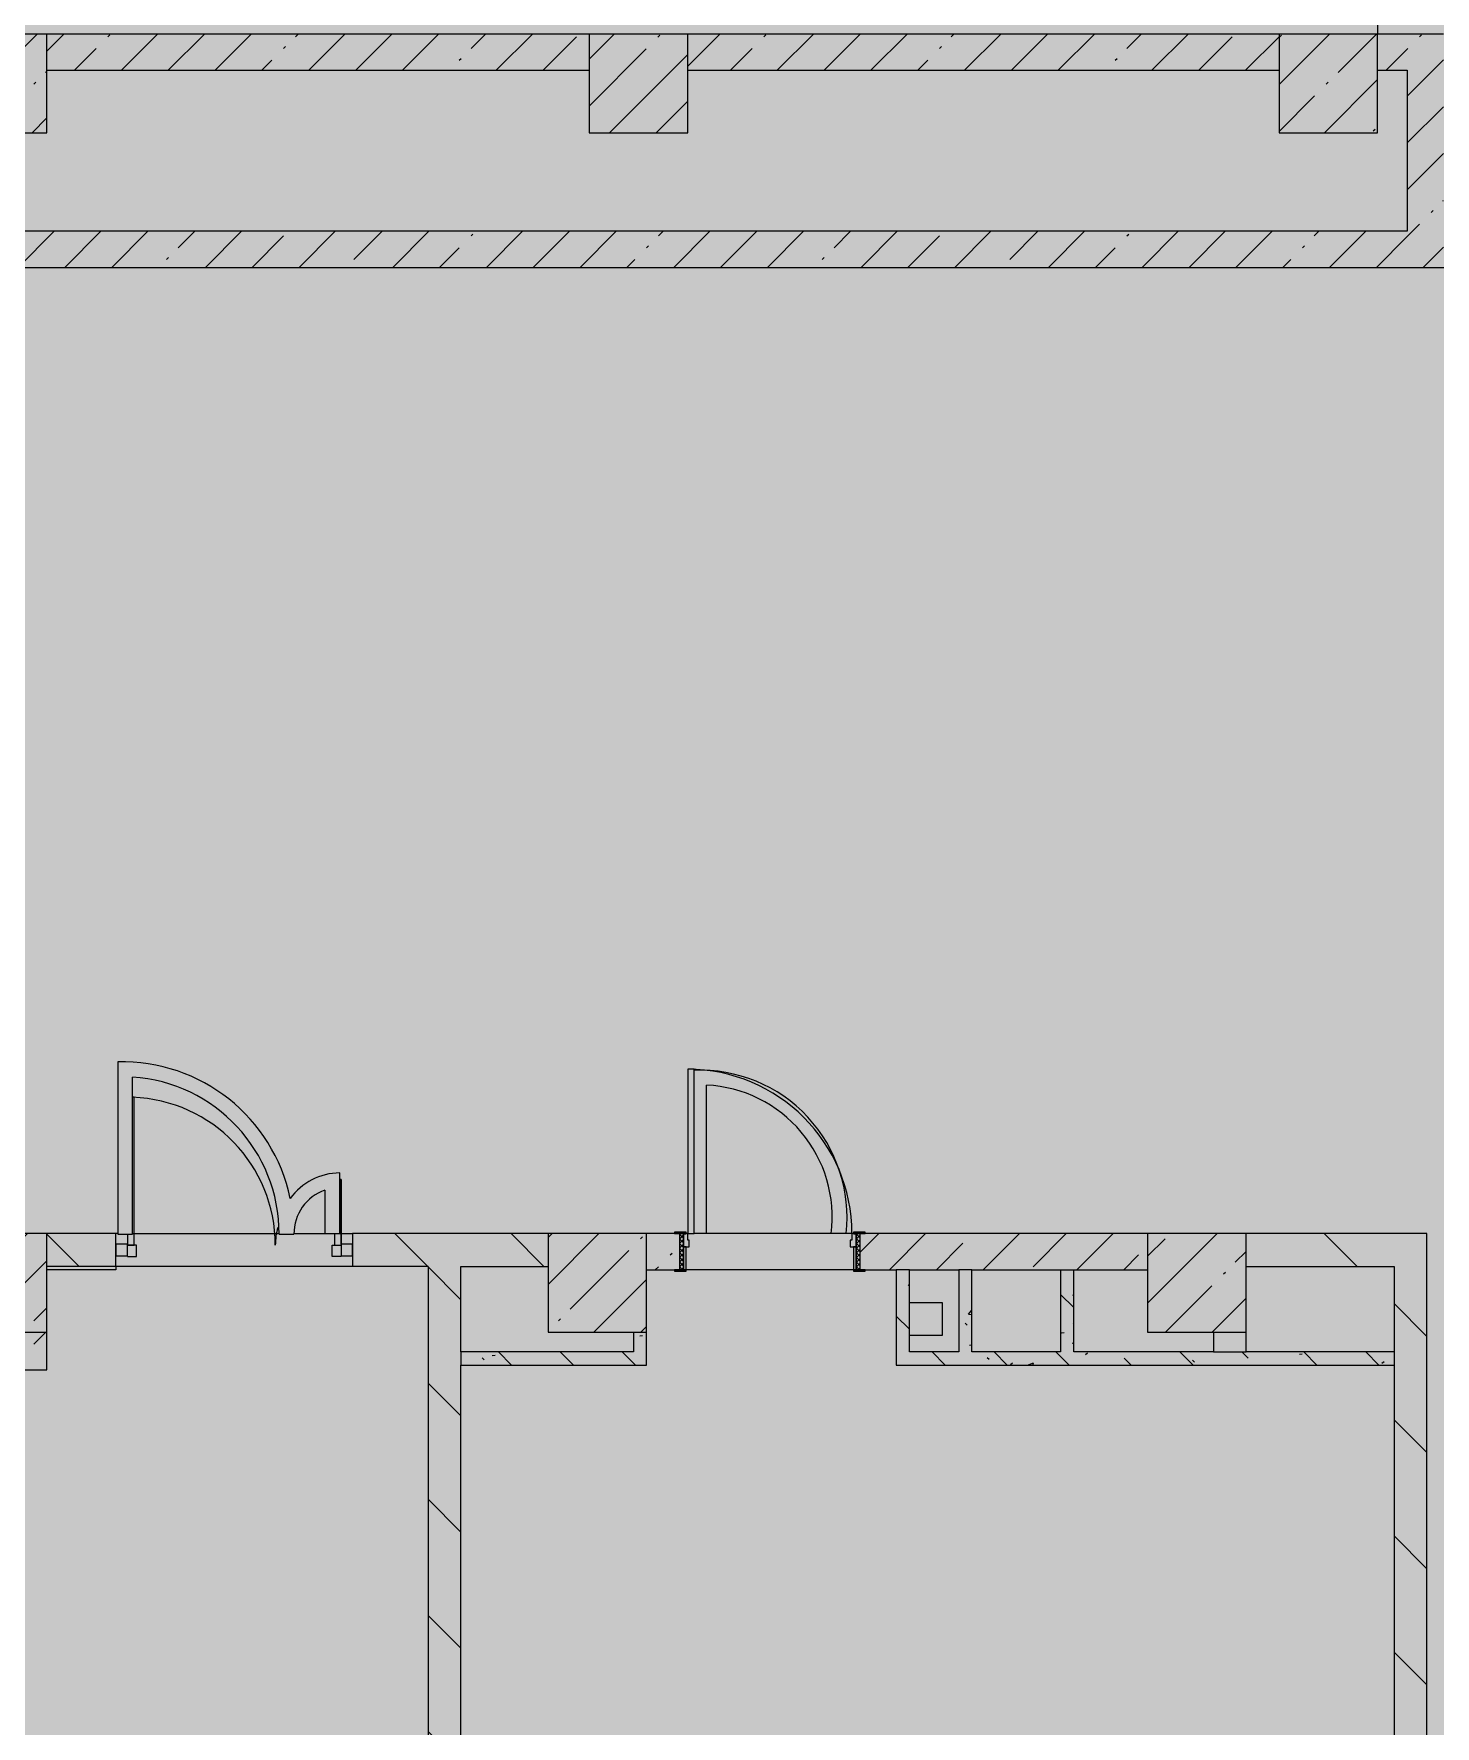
# Model space of a CAD drawing. Header units: millimetres. Extents: x -3917 to 185442, y -8553 to 29000.
# Drawn here: x 80862 to 89392, y 4902 to 15201 of the extents above; entities that cross this region are included whole.
import ezdxf

# ---------------------------------------------------------------- set-up
doc = ezdxf.new("R2010")
doc.units = ezdxf.units.MM
doc.layers.add('A-DETL-GENF-1', color=7, linetype='Continuous', lineweight=9, true_color=0xc0c0c0, transparency=0.4)
for name, color, linetype, lineweight, true_color in [('A-DETL-GENF-4', 7, 'Continuous', 5, 0xb7b7b7), ('A-DOOR-1', 7, 'Continuous', 5, 0xaaaaaa), ('A-DOOR-2', 7, 'Continuous', 5, 0xe2e2e2), ('A-DOOR-3', 7, 'Continuous', 5, 0xb7b7b7), ('A-DOOR-FRAM-1', 7, 'Continuous', 5, 0xe2e2e2), ('A-DOOR-FRAM-2', 7, 'Continuous', 5, 0xaaaaaa), ('A-DOOR-FRAM-3', 7, 'Continuous', 5, 0xb7b7b7), ('A-FLOR-1', 7, 'Continuous', 5, 0xb7b7b7), ('A-GLAZ-CWMG-2', 7, 'Continuous', 5, 0x737373), ('A-WALL-5', 7, 'Continuous', 9, 0x737373), ('I-WALL-5', 7, 'Continuous', 5, 0x737373), ('I-WALL-6', 7, 'Continuous', 5, 0x787878), ('S-COLS-3', 7, 'Continuous', 5, 0x737373)]:
    doc.layers.add(name, color=color, linetype=linetype, lineweight=lineweight, true_color=true_color)
doc.layers.add('I-WALL-4', color=7, linetype='Continuous', lineweight=5)
doc.layers.add('S-COLS-4', color=7, linetype='Continuous', lineweight=5)
pattern_1 = [(135, (58431.5, 0), (-353.553, -353.553), [])]
pattern_2 = [(45, (58431.5, 0), (-285.123, 285.123), []), (45, (58716.64, 0), (-285.123, 285.123), [504.031, -100.806, 16.764, -84.042])]
pattern_3 = [(45, (58431.52, 0), (-176.7767, 176.7767), [])]
pattern_4 = [(135, (58431.5, 0), (-377.171, -377.171), [533.4, -88.9, 17.78, -88.9]), (135, (58431.5, 376.94), (-377.171, -377.171), []), (50, (58431.5, 0), (637.6445, -55.787), [66.675, -733.425]), (355, (58431.5, 0), (-123.35, 668.699), [53.34, -586.74]), (100.451, (58484.65, -4.65), (514.299, 612.908), [56.665, -623.315]), (46.184, (58431.5, 177.8), (948.776, -147.15), [100.012, -1100.137]), (96.636, (58510.6, 165.5), (830.91, 865.997), [84.998, -934.973]), (351.184, (58431.5, 177.8), (830.918, 865.988), [80.01, -880.11]), (21, (58520.4, 133.35), (530.651, -357.928), [66.675, -733.425]), (326, (58520.4, 133.35), (216.308, 644.658), [53.34, -586.74]), (71.451, (58564.64, 103.5), (746.96, 286.724), [56.665, -623.315]), (37.5, (58431.52, 0), (10.8105, 295.9426), [16.764, -562.864, 16.764, -578.866, -588.962]), (37.5, (58431.52, 0), (10.8105, 295.9426), [-1175.258, 16.764, -572.198]), (7.5, (58431.52, 0), (233.869, 350.6318), [16.764, -322.834, 16.764, -549.529, -224.472]), (7.5, (58431.52, 0), (233.869, 350.6318), [-905.891, 16.764, -207.708]), (327.5, (58233.27, 0), (474.5678, -20.0513), [16.764, -205.486, 16.764, -676.656, -920.115]), (327.5, (58233.27, 0), (474.5678, -20.0513), [-915.67, 16.764, -903.351]), (317.5, (58144.37, 0), (518.452, 88.9934), [16.764, -272.161, 16.764, -443.738, -653.415]), (317.5, (58144.37, 0), (518.452, 88.9934), [-749.427, 16.764, -636.651])]

# ---------------------------------------------------------------- blocks, each defined once
blk = doc.blocks.new('BSC_Колонна _Прямоугольная - 600х600-23286269-2_10_1_птичка')
at = {"layer": 'S-COLS-4'}
h = blk.add_hatch(dxfattribs=at)
h.set_pattern_fill('FP_96', color=256, style=0, pattern_type=2)
h.set_pattern_definition([(45, (-29509.74, -7600), (-285.123, 285.123), []), (45, (-29224.6, -7600), (-285.123, 285.123), [504.031, -100.806, 16.764, -84.042])])
h.paths.add_polyline_path([(-300, -300), (300, -300), (300, 300), (-300, 300)])
at = {"layer": 'S-COLS-3'}
for p, q in [((300, 300), (-300, 300)), ((-300, 300), (-300, -300)), ((300, -300), (300, 300)), ((-300, -300), (300, -300))]:
    blk.add_line(p, q, dxfattribs=at)
blk = doc.blocks.new('BSC_Колонна _Прямоугольная - 600х600-V102-2_10_1_птичка')
at = {"layer": 'S-COLS-4'}
h = blk.add_hatch(dxfattribs=at)
h.set_pattern_fill('FP_119', color=256, style=0, pattern_type=2)
h.set_pattern_definition([(45, (-25860, -7600), (-285.123, 285.123), []), (45, (-25574.88, -7600), (-285.123, 285.123), [504.031, -100.806, 16.764, -84.042])])
h.paths.add_polyline_path([(-300, -300), (300, -300), (300, 300), (-300, 300), (-300, 150)])
at = {"layer": 'S-COLS-3'}
for p, q in [((300, 300), (-300, 300)), ((-300, 300), (-300, -300)), ((300, -300), (300, 300)), ((-300, -300), (300, -300))]:
    blk.add_line(p, q, dxfattribs=at)
blk = doc.blocks.new('BSC_Колонна _Прямоугольная - 600х600-V104-2_10_1_птичка')
at = {"layer": 'S-COLS-4'}
h = blk.add_hatch(dxfattribs=at)
h.set_pattern_fill('FP_121', color=256, style=0, pattern_type=2)
h.set_pattern_definition([(45, (-26110, -14900), (-285.123, 285.123), []), (45, (-25824.88, -14900), (-285.123, 285.123), [504.031, -100.806, 16.764, -84.042])])
h.paths.add_polyline_path([(-300, -300), (300, -300), (300, 300), (-300, 300)])
at = {"layer": 'S-COLS-3'}
for p, q in [((300, 300), (-300, 300)), ((-300, 300), (-300, -300)), ((300, -300), (300, 300)), ((-300, -300), (300, -300))]:
    blk.add_line(p, q, dxfattribs=at)
blk = doc.blocks.new('BSC_Колонна _Прямоугольная - 600х600-V157-2_10_1_птичка')
at = {"layer": 'S-COLS-4'}
h = blk.add_hatch(dxfattribs=at)
h.set_pattern_fill('FP_172', color=256, style=0, pattern_type=2)
h.set_pattern_definition([(45, (-30310, -14900), (-285.123, 285.123), []), (45, (-30024.88, -14900), (-285.123, 285.123), [504.031, -100.806, 16.764, -84.042])])
h.paths.add_polyline_path([(-300, -300), (300, -300), (300, 300), (-300, 300)])
at = {"layer": 'S-COLS-3'}
for p, q in [((300, 300), (-300, 300)), ((-300, 300), (-300, -300)), ((300, -300), (300, 300)), ((-300, -300), (300, -300))]:
    blk.add_line(p, q, dxfattribs=at)
blk = doc.blocks.new('110_Дверь_СКБ_1Ст_Внутренняя1 - Д-4к_п__1100x2100h_Артистические EI30-V170-2_10_1_птичка')
at = {"layer": 'A-DOOR-1'}
h = blk.add_hatch(dxfattribs=at)
h.set_pattern_fill('FP_153', color=256, style=0, pattern_type=2)
h.set_pattern_definition([(135, (1751.41, 174.685), (-14.14214, -14.14214), []), (225, (1751.41, 174.685), (14.14214, -14.14214), [])])
h.paths.add_polyline_path([(562.5, -110), (562.5, 110), (537.5, 110), (537.5, -110)])
at = {"layer": 'A-DOOR-2'}
h = blk.add_hatch(color=256, dxfattribs=at)
h.paths.add_polyline_path([(537.5, 30), (537.5, 110), (512.5, 110), (512.5, 70), (502.5, 70), (502.5, 30)])
h.paths.add_polyline_path([(-477.5, 30), (-477.5, 70), (-487.5, 70), (-487.5, 110), (-512.5, 110), (-512.5, 30)])
at = {"layer": 'A-DOOR-FRAM-1'}
for points in [[(-447.5, 110), (-447.5, 1110), (-487.5, 1110), (-487.5, 110)], [(-497.5, 110), (-497.5, 118), (-567.5, 118), (-567.5, 110)], [(592.5, 110), (592.5, 118), (522.5, 118), (522.5, 110)], [(-497.5, -110), (-497.5, 30), (-512.5, 30), (-512.5, -110)], [(537.5, -110), (537.5, 30), (522.5, 30), (522.5, -110)], [(-497.5, -118), (-497.5, -110), (-567.5, -110), (-567.5, -118)], [(592.5, -118), (592.5, -110), (522.5, -110), (522.5, -118)]]:
    blk.add_hatch(color=256, dxfattribs=at).paths.add_polyline_path(points)
at = {"layer": 'A-DOOR-FRAM-2'}
h = blk.add_hatch(dxfattribs=at)
h.set_pattern_fill('FP_154', color=256, style=0, pattern_type=2)
h.set_pattern_definition([(45, (-371.384, 174.685), (-14.1421, 14.1421), []), (135, (-371.384, 174.685), (-14.1421, -14.1421), [])])
h.paths.add_polyline_path([(-512.5, -110), (-512.5, 110), (-537.5, 110), (-537.5, -110)])
at = {"layer": 'A-DOOR-3'}
for p, q in [((-487.5, 1110), (-487.5, 110)), ((-447.5, 1110), (-487.5, 1110)), ((-447.5, 110), (-447.5, 1110)), ((-487.5, 110), (-447.5, 110))]:
    blk.add_line(p, q, dxfattribs=at)
blk.add_arc((-487.5, 110), 1000, 360, 90, dxfattribs=at)
at = {"layer": 'A-DOOR-FRAM-3'}
for p, q in [((-497.5, 118), (-567.5, 118)), ((-567.5, 118), (-567.5, 110)), ((-567.5, 110), (-497.5, 110)), ((-512.5, 110), (-537.5, 110)), ((-537.5, 110), (-537.5, -110)), ((-487.5, 110), (-512.5, 110)), ((-512.5, 110), (-512.5, 30)), ((-512.5, -110), (-512.5, 110)), ((-497.5, 110), (-512.5, 110)), ((-512.5, 110), (-512.5, 109)), ((-512.5, 109), (-497.5, 109)), ((-497.5, 110), (-497.5, 118)), ((-497.5, 109), (-497.5, 110)), ((-487.5, 70), (-487.5, 110)), ((512.5, 110), (512.5, 70)), ((537.5, 110), (512.5, 110)), ((592.5, 118), (522.5, 118)), ((522.5, 118), (522.5, 110)), ((537.5, 110), (522.5, 110)), ((522.5, 110), (522.5, 109)), ((522.5, 110), (592.5, 110)), ((522.5, 109), (537.5, 109)), ((537.5, 30), (537.5, 110)), ((562.5, 110), (537.5, 110)), ((537.5, 110), (537.5, -110)), ((537.5, 109), (537.5, 110)), ((562.5, -110), (562.5, 110)), ((592.5, 110), (592.5, 118)), ((-512.5, 30), (-477.5, 30)), ((-497.5, 30), (-512.5, 30)), ((-512.5, 30), (-512.5, -110)), ((-497.5, -110), (-497.5, 30)), ((-477.5, 70), (-487.5, 70)), ((-477.5, 30), (-477.5, 70)), ((512.5, 70), (502.5, 70)), ((502.5, 70), (502.5, 30)), ((502.5, 30), (537.5, 30)), ((537.5, 30), (522.5, 30)), ((522.5, 30), (522.5, -110)), ((537.5, -110), (537.5, 30)), ((-497.5, -110), (-567.5, -110)), ((-567.5, -110), (-567.5, -118)), ((-567.5, -118), (-497.5, -118)), ((-537.5, -110), (-512.5, -110)), ((-512.5, -110), (-497.5, -110)), ((-497.5, -118), (-497.5, -110)), ((522.5, -110), (537.5, -110)), ((592.5, -110), (522.5, -110)), ((522.5, -110), (522.5, -118)), ((522.5, -118), (592.5, -118)), ((537.5, -110), (562.5, -110)), ((592.5, -118), (592.5, -110))]:
    blk.add_line(p, q, dxfattribs=at)
blk = doc.blocks.new('BSC_Колонна _Прямоугольная - 600х600-V189-2_10_1_птичка')
at = {"layer": 'S-COLS-4'}
h = blk.add_hatch(dxfattribs=at)
h.set_pattern_fill('FP_201', color=256, style=0, pattern_type=2)
h.set_pattern_definition([(45, (-22210, -14900), (-285.123, 285.123), []), (45, (-21924.88, -14900), (-285.123, 285.123), [504.031, -100.806, 16.764, -84.042])])
h.paths.add_polyline_path([(-300, -300), (300, -300), (300, 300), (-300, 300)])
at = {"layer": 'S-COLS-3'}
for p, q in [((300, 300), (-300, 300)), ((-300, 300), (-300, -300)), ((300, -300), (300, 300)), ((-300, -300), (300, -300))]:
    blk.add_line(p, q, dxfattribs=at)
blk = doc.blocks.new('BSC_Колонна _Прямоугольная - 600х600-V195-2_10_1_птичка')
at = {"layer": 'S-COLS-4'}
h = blk.add_hatch(dxfattribs=at)
h.set_pattern_fill('FP_207', color=256, style=0, pattern_type=2)
h.set_pattern_definition([(45, (-22210, -7600), (-285.123, 285.123), []), (45, (-21924.88, -7600), (-285.123, 285.123), [504.031, -100.806, 16.764, -84.042])])
h.paths.add_polyline_path([(-300, -300), (300, -300), (300, 300), (-300, 300)])
at = {"layer": 'S-COLS-3'}
for p, q in [((300, 300), (-300, 300)), ((-300, 300), (-300, -300)), ((300, -300), (300, 300)), ((-300, -300), (300, -300))]:
    blk.add_line(p, q, dxfattribs=at)
blk = doc.blocks.new('Прямоугольный импост - 50 x 70 мм-31927764-2_10_1_птичка')
at = {"layer": 'A-GLAZ-CWMG-2'}
for p, q in [((-70, 35), (0, 35)), ((-70, -35), (-70, 35)), ((0, 35), (0, -35)), ((0, -35), (-70, -35))]:
    blk.add_line(p, q, dxfattribs=at)
blk = doc.blocks.new('Дверь_Витражная_остекление_ - ДВН_ДАО_Главный вход_1200 в свету Д-22 _п_-V235-2_10_1_птичка')
at = {"layer": 'A-DOOR-2'}
for points in [[(-619, 30), (-610, 30), (-610, 930), (-619, 930), (-619, 97), (-650, 97), (-650, 30)], [(642, 30), (650, 35), (650, 430), (642, 430), (642, 100), (610, 100), (610, 30)]]:
    blk.add_hatch(color=256, dxfattribs=at).paths.add_polyline_path(points)
at = {"layer": 'A-DETL-GENF-4'}
for p, q in [((-610, 930), (-619, 930)), ((-610, 30), (-610, 930)), ((650, 430), (642, 430)), ((650, 35), (650, 430)), ((-650, 97), (-650, 35)), ((-650, 30), (-610, 30)), ((-595, 30), (-650, 30)), ((-595, -40), (-595, 30)), ((595, -40), (595, 30)), ((595, 30), (650, 30)), ((610, 100), (610, 30)), ((610, 30), (650, 30)), ((-650, -40), (-595, -40)), ((650, -40), (595, -40))]:
    blk.add_line(p, q, dxfattribs=at)
at = {"layer": 'A-DOOR-3'}
for p, q in [((650, 430), (650, 35)), ((-650, 97), (-650, 35))]:
    blk.add_line(p, q, dxfattribs=at)
for centre, radius, start, end in [((-650, 30), 900, 360, 87.9985), ((650, 30), 400, 90, 91.1759), ((650, 30), 400, 164.4599, 180)]:
    blk.add_arc(centre, radius, start, end, dxfattribs=at)
blk = doc.blocks.new('Прямоугольный импост - 50 x 70 мм-31701779-2_10_1_птичка')
at = {"layer": 'A-GLAZ-CWMG-2'}
for p, q in [((0, 35), (-70, 35)), ((-70, 35), (-70, -35)), ((0, -35), (0, 35)), ((-70, -35), (0, -35))]:
    blk.add_line(p, q, dxfattribs=at)

msp = doc.modelspace()

# ---------------------------------------------------------------- hatches: boundary and pattern name
at = {"layer": 'A-DETL-GENF-1'}
msp.add_hatch(color=256, dxfattribs=at).paths.add_polyline_path([(91606.5, -280), (97191.5, -280), (97191.5, 23777.7), (92291.5, 23777.7), (92291.5, 27350), (62283.5, 27350), (62283.5, 15358), (58163.5, 15358), (58163.5, -280), (90679, -280)])
at = {"layer": 'I-WALL-4'}
h = msp.add_hatch(dxfattribs=at)
h.set_pattern_fill('FP_123', color=256, style=0, pattern_type=2)
h.set_pattern_definition(pattern_2)
h.paths.add_polyline_path([(89041.5, 14980), (89221.5, 14980), (89221.5, 15200), (89041.5, 15196.3)])
h.paths.add_polyline_path([(85113.9, 14980), (88441.5, 14980), (88441.5, 15200), (84841.5, 15200), (84841.5, 14980)])
h.paths.add_polyline_path([(72751.5, 14980), (76541.8, 14980), (76541.8, 15200), (72751.5, 15200)])
h.paths.add_polyline_path([(84241.5, 14980), (84241.5, 15200), (80941.5, 15200), (80941.5, 14980), (81403.8, 14980)])
h.paths.add_polyline_path([(77141.8, 14980), (80341.5, 14980), (80341.5, 15200), (77141.8, 15200)])
h = msp.add_hatch(dxfattribs=at)
h.set_pattern_fill('FP_123', color=256, style=0, pattern_type=2)
h.set_pattern_definition(pattern_2)
h.paths.add_polyline_path([(89221.5, 13780), (89441.5, 13780), (89441.5, 15200), (89221.5, 15200), (89221.5, 14000)])
h = msp.add_hatch(dxfattribs=at)
h.set_pattern_fill('FP_123', color=256, style=0, pattern_type=2)
h.set_pattern_definition(pattern_2)
h.paths.add_polyline_path([(88824, 13780), (89221.5, 13780), (89221.5, 14000), (78641.5, 14000), (78641.5, 13780), (85113.9, 13780)])
h = msp.add_hatch(dxfattribs=at)
h.set_pattern_fill('FP_126', color=256, style=0, pattern_type=2)
h.set_pattern_definition(pattern_1)
h.paths.add_polyline_path([(83258.9, 7700), (83991.5, 7700), (83991.5, 7900), (82801.5, 7900), (82801.5, 7700)])
h.paths.add_polyline_path([(80941.5, 7700), (81361.5, 7700), (81361.5, 7900), (80941.5, 7900)])
h = msp.add_hatch(dxfattribs=at)
h.set_pattern_fill('FP_123', color=256, style=0, pattern_type=2)
h.set_pattern_definition(pattern_2)
h.paths.add_polyline_path([(86491.5, 7680), (87641.3, 7680), (87641.3, 7900), (85891.5, 7900), (85891.5, 7680), (86191.5, 7680)])
h.paths.add_polyline_path([(84761.5, 7680), (84791.5, 7680), (84791.5, 7900), (84591.5, 7900), (84591.5, 7680)])
h = msp.add_hatch(dxfattribs=at)
h.set_pattern_fill('FP_126', color=256, style=0, pattern_type=2)
h.set_pattern_definition(pattern_1)
h.paths.add_polyline_path([(89141.5, 7700), (89341.5, 7700), (89341.5, 7900), (88241.3, 7900), (88241.3, 7700), (88824, 7700)])
h = msp.add_hatch(dxfattribs=at)
h.set_pattern_fill('FP_126', color=256, style=0, pattern_type=2)
h.set_pattern_definition(pattern_1)
h.paths.add_polyline_path([(83461.5, 100), (83461.5, 7700), (83261.5, 7700), (83261.5, 100)])
h = msp.add_hatch(dxfattribs=at)
h.set_pattern_fill('FP_126', color=256, style=0, pattern_type=2)
h.set_pattern_definition(pattern_1)
h.paths.add_polyline_path([(89341.5, 100), (89341.5, 7700), (89141.5, 7700), (89141.5, 100), (89287.7, 100)])
h = msp.add_hatch(dxfattribs=at)
h.set_pattern_fill('FP_127', color=256, style=0, pattern_type=2)
h.set_pattern_definition(pattern_3)
h.paths.add_polyline_path([(80941.5, 7070), (80941.5, 7300), (80861.5, 7300), (80861.5, 7070)])
h = msp.add_hatch(dxfattribs=at)
h.set_pattern_fill('FP_127', color=256, style=0, pattern_type=2)
h.set_pattern_definition(pattern_3)
h.paths.add_polyline_path([(79311.5, 7070), (80861.5, 7070), (80861.5, 7150), (79311.5, 7150)])
at = {"layer": 'I-WALL-6'}
h = msp.add_hatch(dxfattribs=at)
h.set_pattern_fill('FP_136', color=256, style=0, pattern_type=2)
h.set_pattern_definition(pattern_4)
h.paths.add_polyline_path([(86191.5, 7100), (86191.5, 7680), (86111.5, 7680), (86111.5, 7100)])
h = msp.add_hatch(dxfattribs=at)
h.set_pattern_fill('FP_136', color=256, style=0, pattern_type=2)
h.set_pattern_definition(pattern_4)
h.paths.add_polyline_path([(86571.5, 7180), (86571.5, 7680), (86491.5, 7680), (86491.5, 7180)])
h = msp.add_hatch(dxfattribs=at)
h.set_pattern_fill('FP_136', color=256, style=0, pattern_type=2)
h.set_pattern_definition(pattern_4)
h.paths.add_polyline_path([(87191.3, 7180), (87191.3, 7680), (87111.3, 7680), (87111.3, 7180)])
h = msp.add_hatch(dxfattribs=at)
h.set_pattern_fill('FP_136', color=256, style=0, pattern_type=2)
h.set_pattern_definition(pattern_4)
h.paths.add_polyline_path([(84591.5, 7100), (84591.5, 7300), (84511.5, 7300), (84511.5, 7100)])
h = msp.add_hatch(dxfattribs=at)
h.set_pattern_fill('FP_136', color=256, style=0, pattern_type=2)
h.set_pattern_definition(pattern_4)
h.paths.add_polyline_path([(84511.5, 7100), (84511.5, 7180), (83461.5, 7180), (83461.5, 7100), (84186.4, 7100)])
h = msp.add_hatch(dxfattribs=at)
h.set_pattern_fill('FP_136', color=256, style=0, pattern_type=2)
h.set_pattern_definition(pattern_4)
h.paths.add_polyline_path([(89141.5, 7100), (89141.5, 7180), (86191.5, 7180), (86191.5, 7100), (88824, 7100)])

# ---------------------------------------------------------------- linework, layer by layer
at = {"layer": 'A-FLOR-1'}
for p, q in [((89041.5, 15350), (89041.5, 15200)), ((81372.4, 8944.6), (81372.4, 7897)), ((81462.4, 7897), (81462.4, 8852.9)), ((84956.5, 7900), (84956.5, 8804)), ((82723.5, 7900), (82723.5, 8269)), ((82633.5, 8164.1), (82633.5, 7900)), ((81372.7, 7900), (81361.5, 7900)), ((81372.4, 7897), (81462.4, 7897)), ((82354.5, 7897), (82444.5, 7897)), ((82444.8, 7900), (82801.5, 7900)), ((85841.5, 7900), (84881.5, 7900)), ((81361.5, 7679), (80941.5, 7679)), ((81361.5, 7700), (81361.5, 7679)), ((86191.5, 7480), (86391.3, 7480)), ((86391.3, 7480), (86391.3, 7280)), ((86391.3, 7280), (86191.5, 7280))]:
    msp.add_line(p, q, dxfattribs=at)
for centre, radius, start, end in [((81399.5, 7900), 1045, 11.78406, 91.48467), ((84916.5, 8000), 895, 353.58484, 92.24174), ((81399.5, 7900), 955, 359.82001, 86.22206), ((84916.5, 8000), 805, 352.86408, 87.15183), ((82723.5, 7900), 369, 90, 144.66492), ((82723.5, 7900), 279, 108.81906, 180.6161)]:
    msp.add_arc(centre, radius, start, end, dxfattribs=at)
at = {"layer": 'A-WALL-5'}
for p, q in [((86191.5, 7680), (86111.5, 7680)), ((86571.5, 7680), (86491.5, 7680)), ((83461.5, 7180), (83461.5, 7100)), ((88041.3, 7180), (88241.3, 7180))]:
    msp.add_line(p, q, dxfattribs=at)
at = {"layer": 'I-WALL-5'}
for p, q in [((84241.5, 15200), (80941.5, 15200)), ((88441.5, 15200), (84841.5, 15200)), ((89441.5, 15200), (89041.5, 15200)), ((80941.5, 14980), (84241.5, 14980)), ((84841.5, 14980), (88441.5, 14980)), ((89041.5, 14980), (89221.5, 14980)), ((89221.5, 14980), (89221.5, 14000)), ((89221.5, 14000), (78641.5, 14000)), ((78641.5, 13780), (89731.5, 13780)), ((81361.5, 7900), (80941.5, 7900)), ((81361.5, 7700), (81361.5, 7900)), ((81462.4, 7900), (82354.4, 7900)), ((83991.5, 7900), (82801.5, 7900)), ((82801.5, 7900), (82801.5, 7700)), ((84761.5, 7900), (84591.5, 7900)), ((87641.3, 7900), (85921.5, 7900)), ((89341.5, 7900), (88241.3, 7900)), ((89341.5, 100), (89341.5, 7900)), ((83261.5, 7700), (80941.5, 7700)), ((83261.5, 7700), (83261.5, 100)), ((83461.5, 7180), (83461.5, 7700)), ((83461.5, 7700), (83991.5, 7700)), ((84591.5, 7680), (84761.5, 7680)), ((85851.5, 7680), (84831.5, 7680)), ((85921.5, 7680), (86111.5, 7680)), ((86111.5, 7680), (86111.5, 7100)), ((86191.5, 7680), (86491.5, 7680)), ((86191.5, 7180), (86191.5, 7680)), ((86491.5, 7680), (86491.5, 7180)), ((86571.5, 7680), (87641.3, 7680)), ((86571.5, 7180), (86571.5, 7680)), ((87111.3, 7680), (87111.3, 7180)), ((87191.3, 7180), (87191.3, 7680)), ((88241.3, 7700), (89141.5, 7700)), ((89141.5, 7700), (89141.5, 100)), ((80941.5, 7070), (80941.5, 7300)), ((84511.5, 7300), (84511.5, 7180)), ((84591.5, 7100), (84591.5, 7300)), ((88041.3, 7300), (88041.3, 7180)), ((88241.3, 7180), (88241.3, 7300)), ((84511.5, 7180), (83461.5, 7180)), ((86491.5, 7180), (86191.5, 7180)), ((87111.3, 7180), (86571.5, 7180)), ((88041.3, 7180), (87191.3, 7180)), ((89141.5, 7180), (88241.3, 7180)), ((79311.5, 7070), (80941.5, 7070)), ((83461.5, 100), (83461.5, 7100)), ((83461.5, 7100), (84591.5, 7100)), ((86111.5, 7100), (89141.5, 7100))]:
    msp.add_line(p, q, dxfattribs=at)

# ---------------------------------------------------------------- block references
at = {"layer": 'A-DOOR-3'}
for name, p in [('110_Дверь_СКБ_1Ст_Внутренняя1 - Д-4к_п__1100x2100h_Артистические EI30-V170-2_10_1_птичка', (85329, 7790)), ('Дверь_Витражная_остекление_ - ДВН_ДАО_Главный вход_1200 в свету Д-22 _п_-V235-2_10_1_птичка', (82081.5, 7800))]:
    msp.add_blockref(name, p, dxfattribs=at)
at = {"layer": 'A-GLAZ-CWMG-2', "rotation": 180}
msp.add_blockref('Прямоугольный импост - 50 x 70 мм-31701779-2_10_1_птичка', (81361.5, 7800), dxfattribs=at)
at = {"layer": 'A-GLAZ-CWMG-2', "extrusion": (0, 0, -1), "rotation": 180}
msp.add_blockref('Прямоугольный импост - 50 x 70 мм-31927764-2_10_1_птичка', (-82801.5, 7800), dxfattribs=at)
at = {"layer": 'S-COLS-3'}
for name, p in [('BSC_Колонна _Прямоугольная - 600х600-V189-2_10_1_птичка', (80641.5, 14900)), ('BSC_Колонна _Прямоугольная - 600х600-V104-2_10_1_птичка', (84541.5, 14900)), ('BSC_Колонна _Прямоугольная - 600х600-V157-2_10_1_птичка', (88741.5, 14900)), ('BSC_Колонна _Прямоугольная - 600х600-V195-2_10_1_птичка', (80641.5, 7600)), ('BSC_Колонна _Прямоугольная - 600х600-V102-2_10_1_птичка', (84291.5, 7600)), ('BSC_Колонна _Прямоугольная - 600х600-23286269-2_10_1_птичка', (87941.3, 7600))]:
    msp.add_blockref(name, p, dxfattribs=at)

doc.saveas('drawing.dxf')
